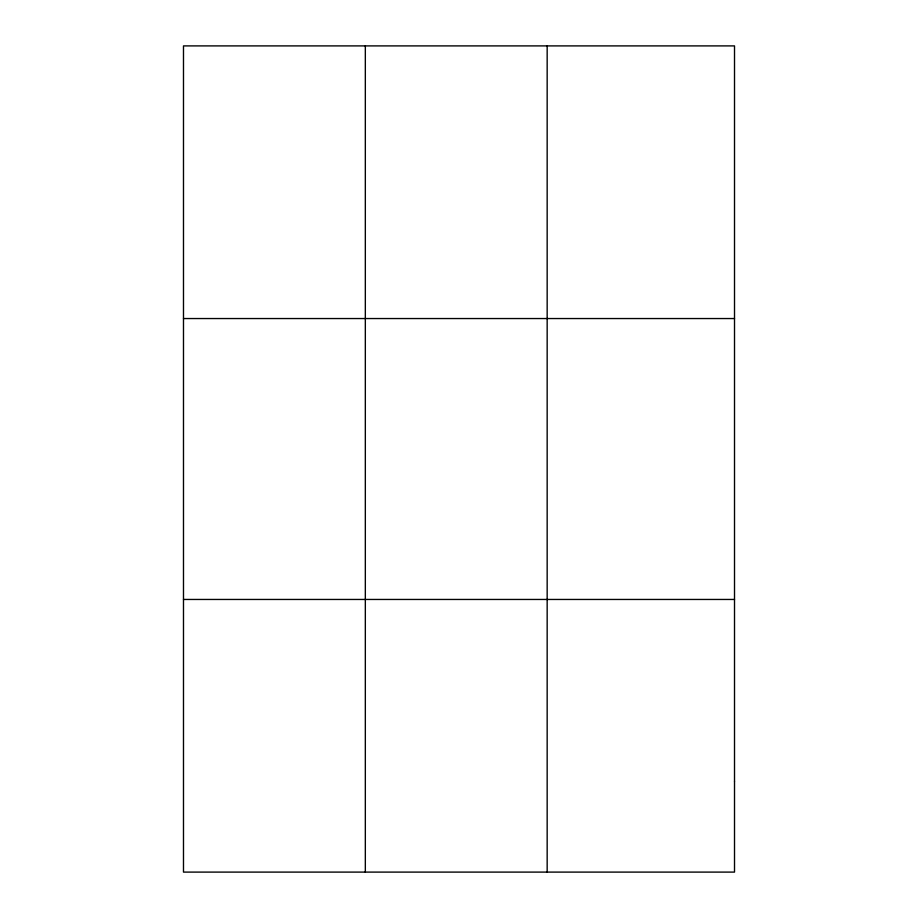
<?xml version="1.0" encoding="UTF-8"?>
<svg xmlns="http://www.w3.org/2000/svg" width="918" height="918" viewBox="0 0 918 918"><rect width="100%" height="100%" fill="white"/><g stroke="black" fill="none" stroke-linecap="round" stroke-linejoin="round"><path stroke-width="1.38" d="M365.33 872.1L365.33 45.9M547.162 872.1L547.162 45.9M183.485 318.546L734.515 318.546M183.485 599.454L734.515 599.454M734.515 781.218L734.515 872.1L183.485 872.1L183.485 45.9L734.515 45.9L734.515 781.218"/></g></svg>
